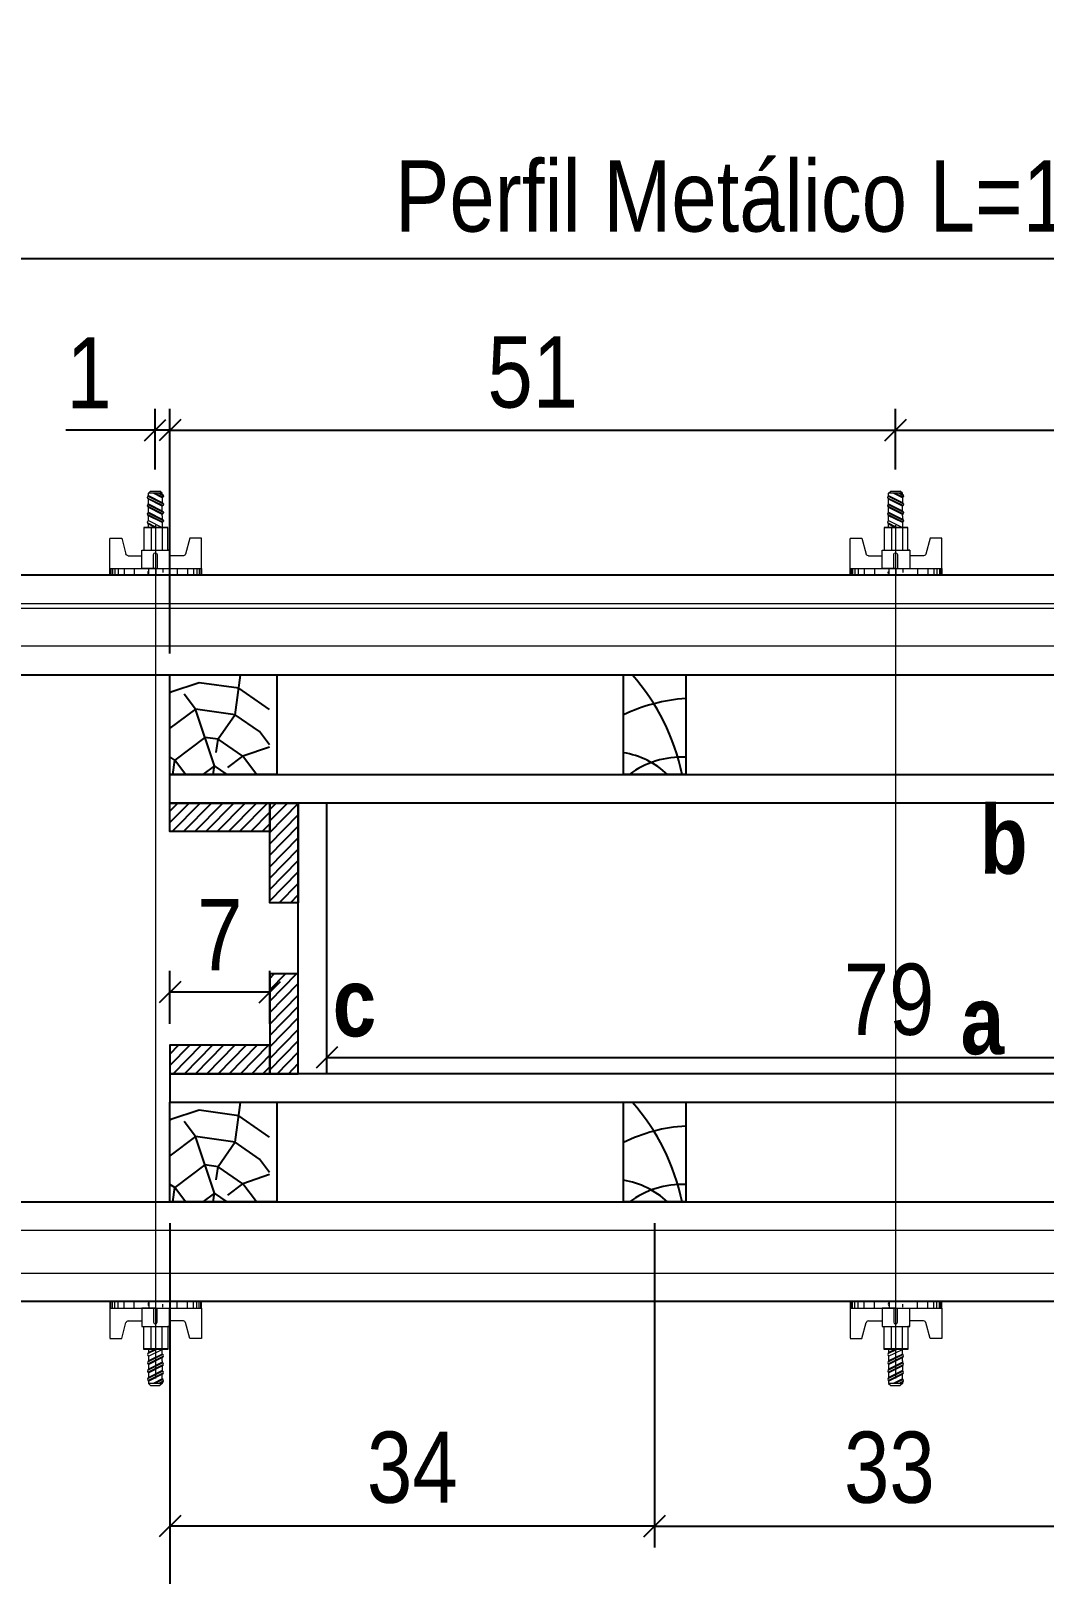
# Model space of a CAD drawing. Extents: x 2296 to 12463, y 760 to 16806.
# Drawn here: x 4646.4 to 4788.7, y 15090 to 15306.7 of the extents above; entities that cross this region are included whole.
import ezdxf

# ---------------------------------------------------------------- set-up
doc = ezdxf.new("R2010")
doc.units = 0
for name, color, linetype in [('1-2 PONTALETE', 7, 'Continuous'), ('COTA', 241, 'Continuous'), ('GRAVATA', 2, 'Continuous'), ('NOMENCLATURA', 7, 'Continuous'), ('Painéis', 200, 'Continuous'), ('PONTALETE', 7, 'Continuous'), ('SARRAFO', 251, 'Continuous')]:
    doc.layers.add(name, color=color, linetype=linetype)
doc.layers.add('CARIMBO', color=255, linetype='Continuous', lineweight=9)
doc.layers.add('Hachura', color=251, linetype='Continuous', lineweight=9)
doc.styles.add('COTA TECNICA 2X', font='techl___.ttf', dxfattribs={"height": 10})
doc.styles.add('ROMANC', font='techb___.ttf', dxfattribs={"height": 2.5})
doc.dimstyles.new('SECAO PILAR', dxfattribs={"dimtxt": 10, "dimasz": 3, "dimexe": 3, "dimexo": 3, "dimgap": 3, "dimtad": 1, "dimdec": 1, "dimlfac": 0.5, "dimzin": 12, "dimdsep": 46, "dimtxsty": 'COTA TECNICA 2X', "dimblk1": 'OBLIQUE', "dimblk2": 'OBLIQUE', "dimsah": 1, "dimcen": 0.9, "dimclrd": 256, "dimclre": 256, "dimclrt": 256, "dimadec": 1, "dimazin": 3, "dimtfac": 1, "dimtdec": 1, "dimtmove": 0, "dimatfit": 3, "dimfxl": 1, "dimtolj": 1, "dimtzin": 12, "dimarcsym": 0})

# ---------------------------------------------------------------- blocks, each defined once
blk = doc.blocks.new('_Oblique')
at = {"color": 0, "linetype": 'ByBlock', "lineweight": -2}
blk.add_line((-0.5, -0.5), (0.5, 0.5), dxfattribs=at)
blk = doc.blocks.new('*D1430')
at = {"layer": 'COTA', "lineweight": -2, "transparency": 16777216}
for p, q in [((4665.91, 15139.27), (4665.91, 15061.98)), ((4867.95, 15139.27), (4867.95, 15061.98)), ((4665.91, 15064.98), (4867.95, 15064.98))]:
    blk.add_line(p, q, dxfattribs=at)
at = {"layer": 'Defpoints', "color": 0, "transparency": 16777216}
for p in [(4665.91, 15142.27), (4867.95, 15142.27), (4867.95, 15064.98)]:
    blk.add_point(p, dxfattribs=at)
at = {"layer": 'COTA', "lineweight": -2, "transparency": 16777216, "xscale": 3, "yscale": 3, "zscale": 3, "rotation": 180}
blk.add_blockref('_Oblique', (4665.91, 15064.98), dxfattribs=at)
at = {"layer": 'COTA', "lineweight": -2, "transparency": 16777216, "xscale": 3, "yscale": 3, "zscale": 3}
blk.add_blockref('_Oblique', (4867.95, 15064.98), dxfattribs=at)
at = {"layer": 'COTA', "transparency": 16777216, "insert": (4766.93, 15073.09), "char_height": 10, "attachment_point": 5, "style": 'COTA TECNICA 2X'}
blk.add_mtext('\\A1;101 - PAINEL', dxfattribs=at)
blk = doc.blocks.new('*D1431')
at = {"layer": 'COTA', "lineweight": -2, "transparency": 16777216}
for p, q in [((4663.84, 15245.1), (4663.84, 15253.64)), ((4665.91, 15247.81), (4665.91, 15253.64)), ((4663.84, 15250.64), (4651.26, 15250.64)), ((4665.91, 15250.64), (4663.84, 15250.64)), ((4665.91, 15250.64), (4668.91, 15250.64))]:
    blk.add_line(p, q, dxfattribs=at)
at = {"layer": 'Defpoints', "color": 0, "transparency": 16777216}
for p in [(4663.84, 15250.64), (4665.91, 15244.81), (4663.84, 15242.1)]:
    blk.add_point(p, dxfattribs=at)
at = {"layer": 'COTA', "lineweight": -2, "transparency": 16777216, "xscale": 3, "yscale": 3, "zscale": 3}
blk.add_blockref('_Oblique', (4663.84, 15250.64), dxfattribs=at)
at = {"layer": 'COTA', "lineweight": -2, "transparency": 16777216, "xscale": 3, "yscale": 3, "zscale": 3, "rotation": 180}
blk.add_blockref('_Oblique', (4665.91, 15250.64), dxfattribs=at)
at = {"layer": 'COTA', "transparency": 16777216, "insert": (4654.55, 15258.7), "char_height": 10, "attachment_point": 5, "style": 'COTA TECNICA 2X'}
blk.add_mtext('\\A1;1', dxfattribs=at)
blk = doc.blocks.new('*D1433')
at = {"layer": 'COTA', "lineweight": -2, "transparency": 16777216}
for p, q in [((4628.04, 15233.3), (4628.04, 15277.73)), ((4906.31, 15233.3), (4906.31, 15277.73)), ((4628.04, 15274.73), (4906.31, 15274.73))]:
    blk.add_line(p, q, dxfattribs=at)
at = {"layer": 'Defpoints', "color": 0, "transparency": 16777216}
for p in [(4906.31, 15274.73), (4628.04, 15230.3), (4906.31, 15230.3)]:
    blk.add_point(p, dxfattribs=at)
at = {"layer": 'COTA', "lineweight": -2, "transparency": 16777216, "xscale": 3, "yscale": 3, "zscale": 3, "rotation": 180}
blk.add_blockref('_Oblique', (4628.04, 15274.73), dxfattribs=at)
at = {"layer": 'COTA', "lineweight": -2, "transparency": 16777216, "xscale": 3, "yscale": 3, "zscale": 3}
blk.add_blockref('_Oblique', (4906.31, 15274.73), dxfattribs=at)
at = {"layer": 'COTA', "transparency": 16777216, "insert": (4751.17, 15283.46), "char_height": 10, "attachment_point": 5, "style": 'COTA TECNICA 2X'}
blk.add_mtext('\\A1;Perfil Metálico L=150', dxfattribs=at)
blk = doc.blocks.new('C')
at = {"layer": 'Hachura', "color": 0}
for p, q in [((0, 3.22), (0, -3.22)), ((0.45, 3.22), (0, 3.22)), ((0.46, 3.16), (0, 3.16)), ((0.46, 3.05), (0, 3.05)), ((0.46, 2.88), (0, 2.88)), ((0, 2.75), (0, -1.16)), ((0.46, 2.65), (0, 2.65)), ((0.46, 2.23), (0, 2.23)), ((0.45, -3.23), (0.45, 3.22)), ((0.45, 3.22), (2.58, 3.22)), ((2.58, 2.39), (1.47, 2.09)), ((2.58, 3.22), (2.58, 2.39)), ((0.46, 1.51), (0, 1.51)), ((1.35, 1.94), (1.35, 0.96)), ((0.39, 0.49), (0.17, 0.49)), ((1.74, 0.97), (0.45, 0.97)), ((1.45, 0.1), (0.45, 0.1)), ((1.74, -0.97), (1.74, 0.97)), ((1.74, 0.97), (1.74, 0.84)), ((1.74, 0.97), (1.74, 0.84)), ((1.74, 0.84), (3.35, 0.84)), ((3.35, 0.45), (1.74, 0.45)), ((3.32, 0.84), (3.32, -0.84)), ((3.35, 0.84), (3.35, -0.84)), ((3.68, 0.45), (3.35, 0.45)), ((3.84, -0.52), (3.35, 0.45)), ((3.35, 0.06), (3.67, -0.57)), ((3.68, 0.45), (4.16, -0.52)), ((3.72, 0.5), (4.25, -0.57)), ((4.37, -0.55), (3.83, 0.53)), ((4.15, 0.45), (3.93, 0.45)), ((4.42, -0.52), (3.93, 0.45)), ((4.15, 0.45), (4.26, 0.45)), ((4.26, 0.45), (4.74, -0.52)), ((4.3, 0.5), (4.83, -0.57)), ((4.95, -0.55), (4.41, 0.53)), ((4.51, 0.45), (4.84, 0.45)), ((5, -0.52), (4.51, 0.45)), ((4.84, 0.45), (5.32, -0.52)), ((4.88, 0.5), (5.41, -0.57)), ((5.53, -0.55), (4.99, 0.53)), ((5.58, -0.52), (5.09, 0.45)), ((5.42, 0.45), (5.09, 0.45)), ((5.58, -0.52), (5.09, 0.45)), ((5.42, 0.45), (5.74, -0.19)), ((5.46, 0.5), (5.74, -0.07)), ((5.74, 0.19), (5.57, 0.53)), ((5.74, 0.32), (5.68, 0.45)), ((5.68, 0.45), (5.74, 0.45)), ((5.74, 0.45), (5.9, 0.29)), ((5.74, 0.45), (5.74, -0.52)), ((5.9, -0.36), (5.9, 0.29)), ((0.45, 0), (0, 0)), ((0.08, -0.48), (0.29, -0.48)), ((0.29, -0.48), (0.4, -0.48)), ((0.45, 0), (0.45, -0.97)), ((0.45, -0.16), (1.45, -0.16)), ((0.45, -0.65), (0.45, -0.32)), ((0.45, -3.23), (0.45, -0.65)), ((0.45, -0.97), (1.74, -0.97)), ((1.35, -1.94), (1.35, -0.97)), ((3.35, -0.32), (1.74, -0.32)), ((3.35, -0.84), (1.74, -0.84)), ((3.35, -0.07), (3.58, -0.52)), ((3.35, -0.52), (3.58, -0.52)), ((3.84, -0.52), (4.16, -0.52)), ((4.42, -0.52), (4.74, -0.52)), ((4.63, -0.52), (4.74, -0.52)), ((5, -0.52), (5.32, -0.52)), ((5.58, -0.52), (5.74, -0.52)), ((5.74, -0.52), (5.9, -0.36)), ((5.74, -0.52), (5.74, -0.52)), ((0.46, -1.52), (0, -1.52)), ((2.58, -2.39), (1.47, -2.1)), ((0.46, -2.23), (0, -2.23)), ((0.46, -2.65), (0, -2.65)), ((0.46, -2.88), (0, -2.88)), ((0.46, -3.05), (0, -3.05)), ((0.46, -3.16), (0, -3.16)), ((0, -3.22), (2.57, -3.22)), ((2.58, -3.23), (2.58, -2.39))]:
    blk.add_line(p, q, dxfattribs=at)
for centre, radius, start, end in [((1.52, 1.94), 0.161, 104.7436, 180), ((1.44, -0.03), 0.129, 272.695, 87.305), ((3.81, 0.39), 0.143, 25.5688, 154.4312), ((4.39, 0.39), 0.143, 25.5688, 154.4312), ((4.97, 0.39), 0.143, 25.5688, 154.4312), ((5.55, 0.39), 0.143, 25.5688, 154.4312), ((0.17, -0.37), 0.174, 221.744, 317.8592), ((3.71, -0.4), 0.174, 222.1408, 318.256), ((4.29, -0.4), 0.174, 222.1408, 318.256), ((4.87, -0.4), 0.174, 222.1408, 318.256), ((5.45, -0.4), 0.174, 222.1408, 318.256), ((5.61, -0.4), 0.174, 317.8592, 318.256), ((1.52, -1.94), 0.161, 180, 255.2564)]:
    blk.add_arc(centre, radius, start, end, dxfattribs=at)
blk = doc.blocks.new('*D1435')
at = {"layer": 'COTA', "lineweight": -2, "transparency": 16777216}
for p, q in [((4665.91, 15139.27), (4665.91, 15093.73)), ((4733.99, 15139.27), (4733.99, 15093.73)), ((4733.99, 15096.73), (4665.91, 15096.73))]:
    blk.add_line(p, q, dxfattribs=at)
at = {"layer": 'Defpoints', "color": 0, "transparency": 16777216}
for p in [(4665.91, 15142.27), (4733.99, 15142.27), (4665.91, 15096.73)]:
    blk.add_point(p, dxfattribs=at)
at = {"layer": 'COTA', "lineweight": -2, "transparency": 16777216, "xscale": 3, "yscale": 3, "zscale": 3, "rotation": 180}
blk.add_blockref('_Oblique', (4665.91, 15096.73), dxfattribs=at)
at = {"layer": 'COTA', "lineweight": -2, "transparency": 16777216, "xscale": 3, "yscale": 3, "zscale": 3}
blk.add_blockref('_Oblique', (4733.99, 15096.73), dxfattribs=at)
at = {"layer": 'COTA', "transparency": 16777216, "insert": (4699.95, 15104.95), "char_height": 10, "attachment_point": 5, "style": 'COTA TECNICA 2X'}
blk.add_mtext('\\A1;34', dxfattribs=at)
blk = doc.blocks.new('*D1436')
at = {"layer": 'COTA', "lineweight": -2, "transparency": 16777216}
for p, q in [((4665.91, 15219.3), (4665.91, 15253.64)), ((4767.85, 15245.1), (4767.85, 15253.64)), ((4665.91, 15250.64), (4767.85, 15250.64))]:
    blk.add_line(p, q, dxfattribs=at)
at = {"layer": 'Defpoints', "color": 0, "transparency": 16777216}
for p in [(4767.85, 15250.64), (4767.85, 15242.1), (4665.91, 15216.3)]:
    blk.add_point(p, dxfattribs=at)
at = {"layer": 'COTA', "lineweight": -2, "transparency": 16777216, "xscale": 3, "yscale": 3, "zscale": 3, "rotation": 180}
blk.add_blockref('_Oblique', (4665.91, 15250.64), dxfattribs=at)
at = {"layer": 'COTA', "lineweight": -2, "transparency": 16777216, "xscale": 3, "yscale": 3, "zscale": 3}
blk.add_blockref('_Oblique', (4767.85, 15250.64), dxfattribs=at)
at = {"layer": 'COTA', "transparency": 16777216, "insert": (4716.88, 15258.75), "char_height": 10, "attachment_point": 5, "style": 'COTA TECNICA 2X'}
blk.add_mtext('\\A1;51', dxfattribs=at)
blk = doc.blocks.new('*D1404')
at = {"layer": 'COTA', "lineweight": -2, "transparency": 16777216}
for p, q in [((4665.91, 15167.28), (4665.91, 15174.74)), ((4679.93, 15167.28), (4679.93, 15174.74)), ((4679.93, 15171.74), (4665.91, 15171.74))]:
    blk.add_line(p, q, dxfattribs=at)
at = {"layer": 'Defpoints', "color": 0, "transparency": 16777216}
for p in [(4665.91, 15171.74), (4665.91, 15164.28), (4679.93, 15164.28)]:
    blk.add_point(p, dxfattribs=at)
at = {"layer": 'COTA', "lineweight": -2, "transparency": 16777216, "xscale": 3, "yscale": 3, "zscale": 3, "rotation": 180}
blk.add_blockref('_Oblique', (4665.91, 15171.74), dxfattribs=at)
at = {"layer": 'COTA', "lineweight": -2, "transparency": 16777216, "xscale": 3, "yscale": 3, "zscale": 3}
blk.add_blockref('_Oblique', (4679.93, 15171.74), dxfattribs=at)
at = {"layer": 'COTA', "transparency": 16777216, "insert": (4672.92, 15179.81), "char_height": 10, "attachment_point": 5, "style": 'COTA TECNICA 2X'}
blk.add_mtext('\\A1;7', dxfattribs=at)
blk = doc.blocks.new('*D1405')
at = {"layer": 'COTA', "lineweight": -2, "transparency": 16777216}
for p, q in [((4799.99, 15139.27), (4799.99, 15093.73)), ((4733.97, 15135.27), (4733.97, 15093.73)), ((4733.97, 15096.73), (4799.99, 15096.73))]:
    blk.add_line(p, q, dxfattribs=at)
at = {"layer": 'Defpoints', "color": 0, "transparency": 16777216}
for p in [(4799.99, 15142.27), (4733.97, 15138.27), (4799.99, 15096.73)]:
    blk.add_point(p, dxfattribs=at)
at = {"layer": 'COTA', "lineweight": -2, "transparency": 16777216, "xscale": 3, "yscale": 3, "zscale": 3, "rotation": 180}
blk.add_blockref('_Oblique', (4733.97, 15096.73), dxfattribs=at)
at = {"layer": 'COTA', "lineweight": -2, "transparency": 16777216, "xscale": 3, "yscale": 3, "zscale": 3}
blk.add_blockref('_Oblique', (4799.99, 15096.73), dxfattribs=at)
at = {"layer": 'COTA', "transparency": 16777216, "insert": (4766.98, 15104.95), "char_height": 10, "attachment_point": 5, "style": 'COTA TECNICA 2X'}
blk.add_mtext('\\A1;33', dxfattribs=at)
blk = doc.blocks.new('*D1407')
at = {"layer": 'COTA', "lineweight": -2, "transparency": 16777216}
for p, q in [((4767.85, 15245.1), (4767.85, 15253.64)), ((4867.75, 15219.3), (4867.75, 15253.64)), ((4767.85, 15250.64), (4867.75, 15250.64))]:
    blk.add_line(p, q, dxfattribs=at)
at = {"layer": 'Defpoints', "color": 0, "transparency": 16777216}
for p in [(4867.75, 15250.64), (4767.85, 15242.1), (4867.75, 15216.3)]:
    blk.add_point(p, dxfattribs=at)
at = {"layer": 'COTA', "lineweight": -2, "transparency": 16777216, "xscale": 3, "yscale": 3, "zscale": 3, "rotation": 180}
blk.add_blockref('_Oblique', (4767.85, 15250.64), dxfattribs=at)
at = {"layer": 'COTA', "lineweight": -2, "transparency": 16777216, "xscale": 3, "yscale": 3, "zscale": 3}
blk.add_blockref('_Oblique', (4867.75, 15250.64), dxfattribs=at)
at = {"layer": 'COTA', "transparency": 16777216, "insert": (4817.8, 15258.75), "char_height": 10, "attachment_point": 5, "style": 'COTA TECNICA 2X'}
blk.add_mtext('\\A1;50', dxfattribs=at)
blk = doc.blocks.new('*D1441')
at = {"layer": 'COTA', "lineweight": -2, "transparency": 16777216}
for p, q in [((4687.93, 15163.28), (4687.93, 15165.56)), ((4845.93, 15163.28), (4845.93, 15165.56)), ((4687.93, 15162.56), (4845.93, 15162.56))]:
    blk.add_line(p, q, dxfattribs=at)
at = {"layer": 'Defpoints', "color": 0, "transparency": 16777216}
for p in [(4845.93, 15162.56), (4687.93, 15160.28), (4845.93, 15160.28)]:
    blk.add_point(p, dxfattribs=at)
at = {"layer": 'COTA', "lineweight": -2, "transparency": 16777216, "xscale": 3, "yscale": 3, "zscale": 3, "rotation": 180}
blk.add_blockref('_Oblique', (4687.93, 15162.56), dxfattribs=at)
at = {"layer": 'COTA', "lineweight": -2, "transparency": 16777216, "xscale": 3, "yscale": 3, "zscale": 3}
blk.add_blockref('_Oblique', (4845.93, 15162.56), dxfattribs=at)
at = {"layer": 'COTA', "transparency": 16777216, "insert": (4766.93, 15170.66), "char_height": 10, "attachment_point": 5, "style": 'COTA TECNICA 2X'}
blk.add_mtext('\\A1;79', dxfattribs=at)

msp = doc.modelspace()

# ---------------------------------------------------------------- hatches: boundary and pattern name
at = {"layer": 'PONTALETE'}
h = msp.add_hatch(dxfattribs=at)
h.set_pattern_fill('TRONCO', color=1, scale=37.5, angle=82, style=0, pattern_type=2)
h.set_pattern_definition([(82, (-6968.564, 16564.944), (-31.91606, 42.35404), [11.25, -26.25]), (82, (-6970.42, 16565.205), (-31.91606, 42.35404), [11.25, -26.25]), (82, (-6973.874, 16567.583), (-31.91606, 42.35404), [7.5, -30]), (82, (-6977.326, 16569.962), (-31.91606, 42.35404), [5.625, -31.875]), (82, (-6981.04, 16570.484), (-31.91606, 42.35404), [3.75, -33.75]), (82, (-6986.058, 16561.722), (-31.91606, 42.35404), [1.875, -9.375, 1.875, -24.375]), (82, (-6987.13, 16567.553), (-31.91606, 42.35404), [1.875, -15, 5.625, -15]), (82, (-6987.945, 16575.24), (-31.91606, 42.35404), [1.875, -1.875, 1.875, -31.875]), (82, (-6990.063, 16573.645), (-31.91606, 42.35404), [1.875, -35.625]), (82, (-6994.037, 16572.31), (-31.91606, 42.35404), [5.625, -31.875]), (82, (-6997.75, 16572.832), (-31.91606, 42.35404), [7.5, -30]), (82, (-7001.725, 16571.498), (-31.91606, 42.35404), [9.375, -11.25, 1.875, -15]), (172, (-6981.53, 16553.512), (-42.35404, -31.91606), [1.875, -3.75, 9.375, -22.5]), (172, (-6984.984, 16555.89), (-42.35404, -31.91606), [1.875, -1.875, 5.625, -28.125]), (172, (-6999.577, 16559.835), (-42.35404, -31.91606), [3.75, -33.75]), (172, (-6984.462, 16559.604), (-42.35404, -31.91606), [7.5, -11.25, 1.875, -16.875]), (172, (-7004.625, 16564.33), (-42.35404, -31.91606), [1.875, -35.625]), (172, (-6985.797, 16563.58), (-42.35404, -31.91606), [5.625, -31.875]), (172, (-6987.13, 16567.553), (-42.35404, -31.91606), [3.75, -33.75]), (172, (-6986.61, 16571.267), (-42.35404, -31.91606), [1.875, -5.625, 5.625, -24.375]), (172, (-6988.206, 16573.384), (-42.35404, -31.91606), [1.875, -35.625]), (172, (-6980.518, 16574.197), (-42.35404, -31.91606), [5.25, -32.25]), (172, (-6972.83, 16575.01), (-42.35404, -31.91606), [3.75, -33.75]), (172, (-6987.162, 16580.81), (-42.35404, -31.91606), [1.875, -35.625]), (172, (-6984.783, 16584.264), (-42.35404, -31.91606), [5.625, -31.875]), (172, (-6984.26, 16587.977), (-42.35404, -31.91606), [5.625, -31.875]), (127, (-6970.19, 16580.32), (-37.13505, 5.21899), [2.651625, -2.651625, 2.651625, -45.078134]), (127, (-6980.518, 16574.197), (-37.13505, 5.21899), [5.30325, -47.72976]), (127, (-7001.173, 16561.953), (-37.13505, 5.21899), [5.30325, -47.72976]), (127, (-6990.845, 16568.075), (-37.13505, 5.21899), [5.30325, -47.72976]), (127, (-6983.157, 16568.888), (-37.13505, 5.21899), [5.30325, -47.72976]), (127, (-6974.165, 16578.985), (-37.13505, 5.21899), [5.30325, -47.72976]), (127, (-6976.543, 16575.532), (-37.13505, 5.21899), [7.95495, -45.07806]), (127, (-6994.82, 16566.74), (-37.13505, 5.21899), [2.65162, -50.38138]), (127, (-6998.794, 16565.405), (-37.13505, 5.21899), [2.65162, -50.38138]), (127, (-6996.707, 16580.26), (-37.13505, 5.21899), [2.65162, -50.38138]), (127, (-6980.227, 16562.796), (-37.13505, 5.21899), [2.65162, -50.38138]), (127, (-6990.354, 16585.047), (-37.13505, 5.21899), [2.65162, -50.38138]), (127, (-6988.467, 16571.528), (-37.13505, 5.21899), [2.65162, -50.38138]), (127, (-6991.658, 16575.763), (-37.13505, 5.21899), [2.65162, -50.38138]), (217, (-6984.492, 16572.862), (-5.21899, -37.13505), [2.651625, -2.651625, 7.95495, -39.77481]), (217, (-6983.71, 16578.433), (-5.21899, -37.13505), [2.65162, -50.38138]), (217, (-6970.712, 16576.606), (-5.21899, -37.13505), [2.65162, -50.38138]), (217, (-6981.04, 16570.484), (-5.21899, -37.13505), [2.65162, -50.38138]), (217, (-6987.684, 16577.098), (-5.21899, -37.13505), [2.65162, -50.38138]), (217, (-6979.705, 16566.51), (-5.21899, -37.13505), [2.65162, -50.38138]), (217, (-6977.617, 16581.363), (-5.21899, -37.13505), [2.65162, -50.38138]), (217, (-6970.13, 16553.803), (-5.21899, -37.13505), [2.65162, -50.38138]), (217, (-6971.726, 16555.92), (-5.21899, -37.13505), [5.30325, -47.72976]), (217, (-6973.322, 16558.039), (-5.21899, -37.13505), [5.30325, -47.72976]), (217, (-6972.8, 16561.752), (-5.21899, -37.13505), [5.30325, -47.72976]), (217, (-6976.252, 16564.13), (-5.21899, -37.13505), [5.30325, -47.72976]), (217, (-6989.02, 16581.072), (-5.21899, -37.13505), [5.30325, -47.72976]), (217, (-6969.407, 16585.89), (-5.21899, -37.13505), [5.30325, -47.72976]), (217, (-6998.855, 16591.922), (-5.21899, -37.13505), [5.30325, -47.72976]), (217, (-6995.14, 16591.4), (-5.21899, -37.13505), [5.30325, -47.72976]), (217, (-6993.806, 16587.425), (-5.21899, -37.13505), [5.30325, -47.72976]), (217, (-6997.46, 16561.43), (-5.21899, -37.13505), [7.95495, -45.07806]), (217, (-6990.354, 16585.047), (-5.21899, -37.13505), [7.95495, -45.07806]), (108.56505, (-7004.365, 16566.188), (5.218991, 37.135053), [4.1925, -79.66005]), (108.56505, (-6985.797, 16563.579), (5.218991, 37.135053), [4.1925, -79.66005]), (108.56505, (-6996.416, 16568.858), (5.218991, 37.135053), [4.1925, -79.66005]), (108.56505, (-6968.855, 16576.345), (5.218991, 37.135053), [4.1925, -79.66005]), (108.56505, (-6972.83, 16575.01), (5.218991, 37.135053), [4.1925, -79.66005]), (108.56505, (-6981.823, 16564.914), (5.218991, 37.135053), [4.1925, -79.66005]), (108.56505, (-7000.39, 16567.523), (5.218991, 37.135053), [4.1925, -79.66005]), (108.56505, (-6987.684, 16577.098), (5.218991, 37.135053), [8.385, -75.46755]), (145.43495, (-6993.254, 16577.88), (-37.135053, 5.218991), [4.1925, -79.66005]), (145.43495, (-6981.33, 16581.885), (-37.135053, 5.218991), [4.1925, -79.66005]), (145.43495, (-6991.367, 16564.362), (-37.135053, 5.218991), [4.1925, -79.66005]), (145.43495, (-6994.268, 16557.195), (-37.135053, 5.218991), [4.1925, -79.66005]), (145.43495, (-6983.71, 16578.433), (-37.135053, 5.218991), [4.1925, -79.66005]), (145.43495, (-6984.231, 16574.72), (-37.135053, 5.218991), [4.1925, -79.66005]), (145.43495, (-6991.89, 16560.648), (-37.135053, 5.218991), [8.385, -75.46755]), (145.43495, (-6974.978, 16586.673), (-37.135053, 5.218991), [8.385, -75.46755]), (145.43495, (-6977.356, 16583.22), (-37.135053, 5.218991), [8.385, -75.46755]), (198.56505, (-6975.961, 16552.73), (-37.135053, 5.218991), [4.1925, -79.66005]), (198.56505, (-6996.386, 16555.6), (-37.135053, 5.218991), [4.1925, -79.66005]), (198.56505, (-6969.347, 16559.373), (-37.135053, 5.218991), [4.1925, -79.66005]), (198.56505, (-7003.29, 16560.357), (-37.135053, 5.218991), [4.1925, -79.66005]), (198.56505, (-6980.488, 16560.939), (-37.135053, 5.218991), [4.1925, -79.66005]), (198.56505, (-6983.157, 16568.888), (-37.135053, 5.218991), [4.1925, -79.66005]), (198.56505, (-6990.063, 16573.645), (-37.135053, 5.218991), [4.1925, -79.66005]), (198.56505, (-6977.557, 16554.847), (-37.135057, 5.219004), [4.1925, -79.66005]), (198.56505, (-6981.823, 16564.914), (-37.135053, 5.218991), [4.1925, -79.66005]), (198.56505, (-6976.543, 16575.532), (-37.135053, 5.218991), [4.1925, -79.66005]), (198.56505, (-6979.735, 16579.768), (-37.135053, 5.218991), [4.1925, -79.66005]), (198.56505, (-6989.832, 16588.76), (-37.135053, 5.218991), [4.1925, -79.66005]), (198.56505, (-7004.886, 16562.475), (-37.135053, 5.218991), [4.1925, -79.66005]), (198.56505, (-7003.813, 16556.643), (-37.135053, 5.218991), [8.385, -75.46755]), (198.56505, (-6977.035, 16558.56), (-37.135053, 5.218991), [8.385, -75.46755]), (235.43495, (-6972.248, 16552.207), (-5.218991, -37.135053), [4.1925, -79.66005]), (235.43495, (-6965.955, 16583.511), (-5.218991, -37.135053), [4.1925, -79.66005]), (235.43495, (-6984.783, 16584.264), (-5.218991, -37.135053), [4.1925, -79.66005]), (235.43495, (-6973.874, 16567.583), (-5.218991, -37.135053), [4.1925, -79.66005]), (235.43495, (-6970.421, 16565.205), (-5.218991, -37.135053), [4.1925, -79.66005]), (235.43495, (-6977.326, 16569.962), (-5.218991, -37.135053), [4.1925, -79.66005]), (235.43495, (-6998.042, 16584.234), (-5.218991, -37.135053), [4.1925, -79.66005]), (235.43495, (-6999.376, 16588.208), (-5.218991, -37.135053), [8.385, -75.46755])])
h.paths.add_polyline_path([(4665.91, 15202.3), (4679.91, 15202.3), (4679.91, 15216.3), (4665.91, 15216.3)])
h = msp.add_hatch(dxfattribs=at)
h.set_pattern_fill('TRONCO', color=1, scale=37.5, angle=82, style=0, pattern_type=2)
h.set_pattern_definition([(82, (-6968.564, 16504.916), (-31.91606, 42.35404), [11.25, -26.25]), (82, (-6970.42, 16505.176), (-31.91606, 42.35404), [11.25, -26.25]), (82, (-6973.874, 16507.555), (-31.91606, 42.35404), [7.5, -30]), (82, (-6977.326, 16509.934), (-31.91606, 42.35404), [5.625, -31.875]), (82, (-6981.04, 16510.456), (-31.91606, 42.35404), [3.75, -33.75]), (82, (-6986.058, 16501.694), (-31.91606, 42.35404), [1.875, -9.375, 1.875, -24.375]), (82, (-6987.13, 16507.525), (-31.91606, 42.35404), [1.875, -15, 5.625, -15]), (82, (-6987.945, 16515.213), (-31.91606, 42.35404), [1.875, -1.875, 1.875, -31.875]), (82, (-6990.063, 16513.617), (-31.91606, 42.35404), [1.875, -35.625]), (82, (-6994.037, 16512.282), (-31.91606, 42.35404), [5.625, -31.875]), (82, (-6997.75, 16512.804), (-31.91606, 42.35404), [7.5, -30]), (82, (-7001.725, 16511.47), (-31.91606, 42.35404), [9.375, -11.25, 1.875, -15]), (172, (-6981.53, 16493.484), (-42.35404, -31.91606), [1.875, -3.75, 9.375, -22.5]), (172, (-6984.984, 16495.863), (-42.35404, -31.91606), [1.875, -1.875, 5.625, -28.125]), (172, (-6999.577, 16499.807), (-42.35404, -31.91606), [3.75, -33.75]), (172, (-6984.462, 16499.576), (-42.35404, -31.91606), [7.5, -11.25, 1.875, -16.875]), (172, (-7004.625, 16504.303), (-42.35404, -31.91606), [1.875, -35.625]), (172, (-6985.797, 16503.55), (-42.35404, -31.91606), [5.625, -31.875]), (172, (-6987.13, 16507.525), (-42.35404, -31.91606), [3.75, -33.75]), (172, (-6986.61, 16511.24), (-42.35404, -31.91606), [1.875, -5.625, 5.625, -24.375]), (172, (-6988.206, 16513.356), (-42.35404, -31.91606), [1.875, -35.625]), (172, (-6980.518, 16514.17), (-42.35404, -31.91606), [5.25, -32.25]), (172, (-6972.83, 16514.982), (-42.35404, -31.91606), [3.75, -33.75]), (172, (-6987.162, 16520.783), (-42.35404, -31.91606), [1.875, -35.625]), (172, (-6984.783, 16524.236), (-42.35404, -31.91606), [5.625, -31.875]), (172, (-6984.26, 16527.95), (-42.35404, -31.91606), [5.625, -31.875]), (127, (-6970.19, 16520.291), (-37.13505, 5.21899), [2.651625, -2.651625, 2.651625, -45.078134]), (127, (-6980.518, 16514.17), (-37.13505, 5.21899), [5.30325, -47.72976]), (127, (-7001.173, 16501.925), (-37.13505, 5.21899), [5.30325, -47.72976]), (127, (-6990.845, 16508.047), (-37.13505, 5.21899), [5.30325, -47.72976]), (127, (-6983.157, 16508.86), (-37.13505, 5.21899), [5.30325, -47.72976]), (127, (-6974.165, 16518.957), (-37.13505, 5.21899), [5.30325, -47.72976]), (127, (-6976.543, 16515.504), (-37.13505, 5.21899), [7.95495, -45.07806]), (127, (-6994.82, 16506.712), (-37.13505, 5.21899), [2.65162, -50.38138]), (127, (-6998.794, 16505.377), (-37.13505, 5.21899), [2.65162, -50.38138]), (127, (-6996.707, 16520.23), (-37.13505, 5.21899), [2.65162, -50.38138]), (127, (-6980.227, 16502.768), (-37.13505, 5.21899), [2.65162, -50.38138]), (127, (-6990.354, 16525.019), (-37.13505, 5.21899), [2.65162, -50.38138]), (127, (-6988.467, 16511.5), (-37.13505, 5.21899), [2.65162, -50.38138]), (127, (-6991.658, 16515.735), (-37.13505, 5.21899), [2.65162, -50.38138]), (217, (-6984.492, 16512.834), (-5.21899, -37.13505), [2.651625, -2.651625, 7.95495, -39.77481]), (217, (-6983.71, 16518.405), (-5.21899, -37.13505), [2.65162, -50.38138]), (217, (-6970.712, 16516.578), (-5.21899, -37.13505), [2.65162, -50.38138]), (217, (-6981.04, 16510.456), (-5.21899, -37.13505), [2.65162, -50.38138]), (217, (-6987.684, 16517.07), (-5.21899, -37.13505), [2.65162, -50.38138]), (217, (-6979.705, 16506.48), (-5.21899, -37.13505), [2.65162, -50.38138]), (217, (-6977.617, 16521.335), (-5.21899, -37.13505), [2.65162, -50.38138]), (217, (-6970.13, 16493.775), (-5.21899, -37.13505), [2.65162, -50.38138]), (217, (-6971.726, 16495.893), (-5.21899, -37.13505), [5.30325, -47.72976]), (217, (-6973.322, 16498.01), (-5.21899, -37.13505), [5.30325, -47.72976]), (217, (-6972.8, 16501.724), (-5.21899, -37.13505), [5.30325, -47.72976]), (217, (-6976.252, 16504.103), (-5.21899, -37.13505), [5.30325, -47.72976]), (217, (-6989.02, 16521.044), (-5.21899, -37.13505), [5.30325, -47.72976]), (217, (-6969.407, 16525.862), (-5.21899, -37.13505), [5.30325, -47.72976]), (217, (-6998.855, 16531.894), (-5.21899, -37.13505), [5.30325, -47.72976]), (217, (-6995.14, 16531.372), (-5.21899, -37.13505), [5.30325, -47.72976]), (217, (-6993.806, 16527.397), (-5.21899, -37.13505), [5.30325, -47.72976]), (217, (-6997.46, 16501.403), (-5.21899, -37.13505), [7.95495, -45.07806]), (217, (-6990.354, 16525.019), (-5.21899, -37.13505), [7.95495, -45.07806]), (108.56505, (-7004.365, 16506.16), (5.218991, 37.135053), [4.1925, -79.66005]), (108.56505, (-6985.797, 16503.55), (5.218991, 37.135053), [4.1925, -79.66005]), (108.56505, (-6996.416, 16508.83), (5.218991, 37.135053), [4.1925, -79.66005]), (108.56505, (-6968.855, 16516.317), (5.218991, 37.135053), [4.1925, -79.66005]), (108.56505, (-6972.83, 16514.982), (5.218991, 37.135053), [4.1925, -79.66005]), (108.56505, (-6981.823, 16504.885), (5.218991, 37.135053), [4.1925, -79.66005]), (108.56505, (-7000.39, 16507.495), (5.218991, 37.135053), [4.1925, -79.66005]), (108.56505, (-6987.684, 16517.07), (5.218991, 37.135053), [8.385, -75.46755]), (145.43495, (-6993.254, 16517.853), (-37.135053, 5.218991), [4.1925, -79.66005]), (145.43495, (-6981.33, 16521.857), (-37.135053, 5.218991), [4.1925, -79.66005]), (145.43495, (-6991.367, 16504.333), (-37.135053, 5.218991), [4.1925, -79.66005]), (145.43495, (-6994.268, 16497.167), (-37.135053, 5.218991), [4.1925, -79.66005]), (145.43495, (-6983.71, 16518.405), (-37.135053, 5.218991), [4.1925, -79.66005]), (145.43495, (-6984.231, 16514.691), (-37.135053, 5.218991), [4.1925, -79.66005]), (145.43495, (-6991.89, 16500.62), (-37.135053, 5.218991), [8.385, -75.46755]), (145.43495, (-6974.978, 16526.645), (-37.135053, 5.218991), [8.385, -75.46755]), (145.43495, (-6977.356, 16523.192), (-37.135053, 5.218991), [8.385, -75.46755]), (198.56505, (-6975.961, 16492.701), (-37.135053, 5.218991), [4.1925, -79.66005]), (198.56505, (-6996.386, 16495.572), (-37.135053, 5.218991), [4.1925, -79.66005]), (198.56505, (-6969.347, 16499.345), (-37.135053, 5.218991), [4.1925, -79.66005]), (198.56505, (-7003.29, 16500.329), (-37.135053, 5.218991), [4.1925, -79.66005]), (198.56505, (-6980.488, 16500.911), (-37.135053, 5.218991), [4.1925, -79.66005]), (198.56505, (-6983.157, 16508.86), (-37.135053, 5.218991), [4.1925, -79.66005]), (198.56505, (-6990.063, 16513.617), (-37.135053, 5.218991), [4.1925, -79.66005]), (198.56505, (-6977.557, 16494.819), (-37.135057, 5.219004), [4.1925, -79.66005]), (198.56505, (-6981.823, 16504.885), (-37.135053, 5.218991), [4.1925, -79.66005]), (198.56505, (-6976.543, 16515.504), (-37.135053, 5.218991), [4.1925, -79.66005]), (198.56505, (-6979.735, 16519.74), (-37.135053, 5.218991), [4.1925, -79.66005]), (198.56505, (-6989.832, 16528.732), (-37.135053, 5.218991), [4.1925, -79.66005]), (198.56505, (-7004.886, 16502.447), (-37.135053, 5.218991), [4.1925, -79.66005]), (198.56505, (-7003.813, 16496.615), (-37.135053, 5.218991), [8.385, -75.46755]), (198.56505, (-6977.035, 16498.532), (-37.135053, 5.218991), [8.385, -75.46755]), (235.43495, (-6972.248, 16492.18), (-5.218991, -37.135053), [4.1925, -79.66005]), (235.43495, (-6965.955, 16523.483), (-5.218991, -37.135053), [4.1925, -79.66005]), (235.43495, (-6984.783, 16524.236), (-5.218991, -37.135053), [4.1925, -79.66005]), (235.43495, (-6973.874, 16507.555), (-5.218991, -37.135053), [4.1925, -79.66005]), (235.43495, (-6970.421, 16505.176), (-5.218991, -37.135053), [4.1925, -79.66005]), (235.43495, (-6977.326, 16509.934), (-5.218991, -37.135053), [4.1925, -79.66005]), (235.43495, (-6998.042, 16524.206), (-5.218991, -37.135053), [4.1925, -79.66005]), (235.43495, (-6999.376, 16528.18), (-5.218991, -37.135053), [8.385, -75.46755])])
h.paths.add_polyline_path([(4665.91, 15142.27), (4679.91, 15142.27), (4679.91, 15156.27), (4665.91, 15156.27)])
at = {"layer": 'SARRAFO'}
h = msp.add_hatch(dxfattribs=at)
h.set_pattern_fill('ANSI31', color=256, scale=9, angle=0.5, style=0)
h.set_pattern_definition([(45.5, (-92112.6591, -18497.2553), (-0.802406755, 0.788522922), [])])
h.paths.add_polyline_path([(4679.93, 15198.28), (4665.91, 15198.28), (4665.91, 15194.28), (4679.93, 15194.28)])
h = msp.add_hatch(dxfattribs=at)
h.set_pattern_fill('ANSI31', color=256, scale=9, angle=0.5, style=0)
h.set_pattern_definition([(45.5, (-110863.7093, -18545.3004), (-0.802406755, 0.788522922), [])])
h.paths.add_polyline_path([(4683.93, 15198.28), (4679.93, 15198.28), (4679.93, 15184.27), (4683.93, 15184.27)])
h = msp.add_hatch(dxfattribs=at)
h.set_pattern_fill('ANSI31', color=256, scale=9, angle=0.5, style=0)
h.set_pattern_definition([(45.5, (-110863.7093, -18535.3004), (-0.802406755, 0.788522922), [])])
h.paths.add_polyline_path([(4683.93, 15160.28), (4679.93, 15160.28), (4679.93, 15174.3), (4683.93, 15174.3)])
h = msp.add_hatch(dxfattribs=at)
h.set_pattern_fill('ANSI31', color=256, scale=9, angle=0.5, style=0)
h.set_pattern_definition([(45.5, (-92112.6591, -18491.2553), (-0.802406755, 0.788522922), [])])
h.paths.add_polyline_path([(4679.93, 15164.28), (4665.91, 15164.28), (4665.91, 15160.28), (4679.93, 15160.28)])

# ---------------------------------------------------------------- linework, layer by layer
at = {"layer": '1-2 PONTALETE', "color": 1}
for centre, radius, start, end in [((4739.81, 15189.68), 23.32, 93.5441, 115.9137), ((4727.76, 15193.76), 11.74, 46.6479, 80.9173), ((4737.82, 15192.42), 12.32, 87.4574, 126.7023), ((4739.81, 15129.65), 23.32, 93.5441, 115.9137), ((4727.76, 15133.73), 11.74, 46.6479, 80.9173), ((4737.82, 15132.39), 12.32, 87.4574, 126.7023)]:
    msp.add_arc(centre, radius, start, end, dxfattribs=at)
at = {"layer": 'CARIMBO', "color": 3}
msp.add_line((4483.39, 15225.65), (9625.18, 15225.65), dxfattribs=at)
at = {"layer": 'GRAVATA', "color": 1}
for points in [[(4627.95, 15230.3), (4627.95, 15216.3), (4906.31, 15216.3), (4906.31, 15230.3)], [(4627.95, 15128.27), (4627.95, 15142.27), (4906.31, 15142.27), (4906.31, 15128.27)]]:
    msp.add_lwpolyline(points, close=True, dxfattribs=at)
at = {"layer": 'Hachura'}
for p, q in [((4663.91, 15117.47), (4663.9, 15237.3)), ((4767.91, 15117.47), (4767.9, 15237.3)), ((4627.95, 15226.3), (4906.31, 15226.3)), ((4906.31, 15220.3), (4627.95, 15220.3)), ((4906.31, 15138.27), (4627.95, 15138.27)), ((4627.95, 15132.27), (4906.31, 15132.27))]:
    msp.add_line(p, q, dxfattribs=at)
at = {"layer": 'Painéis'}
for p, q in [((4683.93, 15160.28), (4683.93, 15198.28)), ((4687.93, 15160.28), (4687.93, 15198.28))]:
    msp.add_line(p, q, dxfattribs=at)
for points in [[(4867.95, 15202.3), (4867.95, 15198.28), (4665.91, 15198.28), (4665.91, 15202.3)], [(4867.95, 15156.27), (4867.95, 15160.28), (4665.91, 15160.28), (4665.91, 15156.27)]]:
    msp.add_lwpolyline(points, close=True, dxfattribs=at)
at = {"layer": 'PONTALETE', "color": 1}
for points in [[(4665.91, 15216.3), (4680.91, 15216.3), (4680.91, 15202.3), (4665.91, 15202.3)], [(4729.62, 15216.3), (4738.37, 15216.3), (4738.37, 15202.3), (4729.62, 15202.3)], [(4665.91, 15156.27), (4680.91, 15156.27), (4680.91, 15142.27), (4665.91, 15142.27)], [(4729.62, 15156.27), (4738.37, 15156.27), (4738.37, 15142.27), (4729.62, 15142.27)]]:
    msp.add_lwpolyline(points, close=True, dxfattribs=at)
for centre in [(4708.06, 15196.16), (4708.06, 15136.13)]:
    msp.add_arc(centre, 30.42, 11.6357, 41.4455, dxfattribs=at)
at = {"layer": 'SARRAFO'}
for points in [[(4665.91, 15198.28), (4679.93, 15198.28), (4679.93, 15194.28), (4665.91, 15194.28)], [(4665.91, 15160.28), (4679.93, 15160.28), (4679.93, 15164.28), (4665.91, 15164.28)]]:
    msp.add_lwpolyline(points, close=True, dxfattribs=at)
for points in [[(4665.91, 15198.28), (4683.93, 15198.28), (4683.93, 15184.27), (4679.93, 15184.27), (4679.93, 15198.28)], [(4665.91, 15160.28), (4683.93, 15160.28), (4683.93, 15174.3), (4679.93, 15174.3), (4679.93, 15160.28)]]:
    msp.add_lwpolyline(points, dxfattribs=at)

# ---------------------------------------------------------------- block references
at = {"layer": 'Hachura', "linetype": 'Continuous', "yscale": 2, "zscale": 2, "rotation": 270}
for p, xscale in [((4663.91, 15230.3), -2), ((4767.91, 15230.3), -2), ((4663.91, 15128.27), 2), ((4767.91, 15128.27), 2)]:
    msp.add_blockref('C', p, dxfattribs=dict(at, xscale=xscale))

# ---------------------------------------------------------------- texts
at = {"layer": 'NOMENCLATURA', "style": 'ROMANC'}
for s, p in [('b', (4779.69, 15188.35)), ('c', (4688.77, 15165.52)), ('a', (4776.99, 15163.01))]:
    msp.add_text(s, height=9.6, dxfattribs=at).set_placement(p)

# ---------------------------------------------------------------- dimensions: what is measured, and where the dimension line sits
at = {"layer": 'COTA'}
dim = msp.add_linear_dim(base=(4906.31, 15274.73), p1=(4628.04, 15230.3), p2=(4906.31, 15230.3), text='Perfil Metálico L=150', dimstyle='SECAO PILAR', dxfattribs=at)
dim.commit()
dim.dimension.update_dxf_attribs({"geometry": '*D1433', "text_midpoint": (4751.17, 15274.73), "dimtype": 160})
for base, p1, p2, picture, middle in [((4663.84, 15250.64), (4665.91, 15244.81), (4663.84, 15242.1), '*D1431', (4654.55, 15258.7)), ((4867.7476, 15250.6449), (4767.8451, 15242.0985), (4867.7476, 15216.2981), '*D1407', (4817.7964, 15258.7546)), ((4665.91, 15171.74), (4679.93, 15164.28), (4665.91, 15164.28), '*D1404', (4672.92, 15179.81)), ((4845.93, 15162.56), (4687.93, 15160.28), (4845.93, 15160.28), '*D1441', (4766.93, 15170.66)), ((4665.91, 15096.73), (4733.99, 15142.27), (4665.91, 15142.27), '*D1435', (4699.95, 15104.95)), ((4799.99, 15096.73), (4733.97, 15138.27), (4799.99, 15142.27), '*D1405', (4766.98, 15104.95))]:
    dim = msp.add_linear_dim(base=base, p1=p1, p2=p2, dimstyle='SECAO PILAR', dxfattribs=at)
    dim.commit()
    dim.dimension.update_dxf_attribs({"geometry": picture, "text_midpoint": middle})
dim = msp.add_linear_dim(base=(4767.85, 15250.64), p1=(4665.91, 15216.3), p2=(4767.85, 15242.1), angle=180, dimstyle='SECAO PILAR', dxfattribs=at)
dim.commit()
dim.dimension.update_dxf_attribs({"geometry": '*D1436', "text_midpoint": (4716.88, 15258.75)})
dim = msp.add_linear_dim(base=(4867.95, 15064.98), p1=(4665.91, 15142.27), p2=(4867.95, 15142.27), text='<> - PAINEL', dimstyle='SECAO PILAR', dxfattribs=at)
dim.commit()
dim.dimension.update_dxf_attribs({"geometry": '*D1430', "text_midpoint": (4766.93, 15073.09)})

doc.saveas('drawing.dxf')
